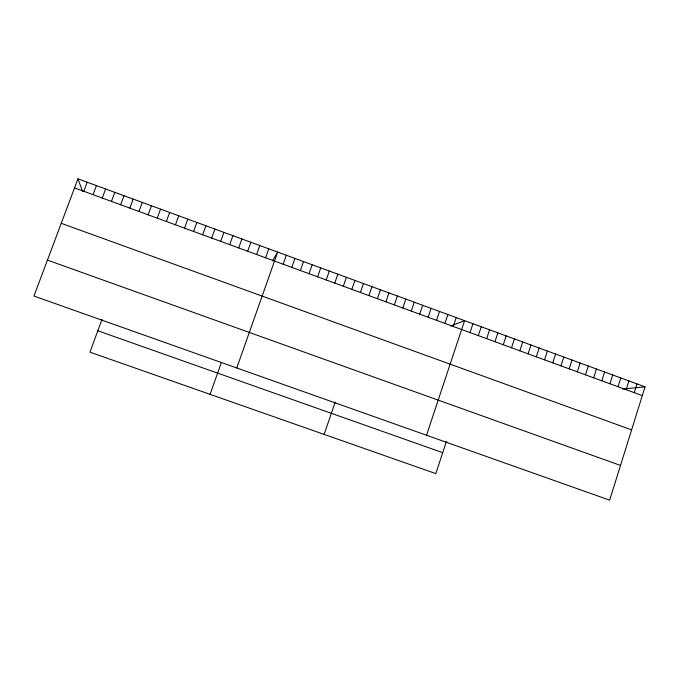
<?xml version="1.0" encoding="UTF-8"?>
<svg xmlns="http://www.w3.org/2000/svg" width="679" height="679" viewBox="0 0 679 679"><rect width="100%" height="100%" fill="white"/><g stroke="black" fill="none" stroke-linecap="round" stroke-linejoin="round"><path stroke-width="1.02" d="M645.05 386.843L609.657 500.168L33.95 296.061L77.949 178.832L645.05 386.843L622.719 389.025M626.148 389.695L628.907 380.919M634.237 392.657L636.987 383.881M609.929 383.762L612.704 374.978M618.043 386.733L620.81 377.948M593.667 377.813L596.451 369.02M601.806 380.792L604.59 371.999M577.345 371.837L580.155 363.036M585.51 374.825L588.311 366.032M560.973 365.854L563.799 357.044M569.163 368.85L571.981 360.04M544.55 359.845L547.401 351.026M552.765 362.849L555.609 354.031M528.075 353.818L530.944 344.991M536.317 356.831L539.177 348.004M511.55 347.767L514.436 338.931M519.817 350.797L522.694 341.961M494.966 341.698L497.868 332.854M503.266 344.737L506.161 335.901M478.33 335.613L481.258 326.76M446.409 441.477L435.808 473.619L89.951 352.163L102.011 319.351M486.656 338.66L489.567 329.816M426.531 435.247L464.589 320.649L450.525 326.039M469.995 332.566L472.932 323.713M444.906 323.391L447.868 314.513M453.283 326.455L456.237 317.585M428.109 317.246L431.097 308.368M436.512 320.318L439.491 311.44M411.262 311.084L414.266 302.189M419.698 314.165L422.686 305.278M394.363 304.896L397.385 296.002M402.817 307.994L405.83 299.099M324.146 434.407L335.214 402.044M377.405 298.692L380.444 289.789M385.893 301.799L388.923 292.895M360.396 292.471L363.452 283.55M368.909 295.586L371.956 286.674M343.328 286.224L346.409 277.304M351.866 289.347L354.939 280.427M326.209 279.96L329.307 271.031M334.772 283.101L337.862 274.172M309.03 273.679L312.153 264.734M317.628 276.82L320.734 267.882M291.792 267.373L294.932 258.419M300.415 270.531L303.547 261.585M236.776 367.967L277.669 252.087L272.466 260.906M283.16 264.216L286.309 255.262M256.637 254.506L259.819 245.543M210.074 394.346L221.312 362.637M265.574 257.782L268.748 248.82M238.702 247.945L241.902 238.974M247.674 251.23L250.865 242.259M220.709 241.368L223.934 232.379M229.714 244.661L232.931 235.681M202.656 234.764L205.898 225.768M211.687 238.066L214.929 229.078M193.608 231.454L196.859 222.449M175.462 224.808L178.738 215.803M184.535 228.136L187.811 219.13M157.248 218.154L160.55 209.132M166.363 221.481L169.657 212.468M138.983 211.466L142.31 202.435M148.124 214.81L151.434 205.788M120.65 204.761L123.994 195.722M129.825 208.113L133.16 199.083M102.257 198.03L105.627 188.983M111.466 201.4L114.819 192.352M93.04 194.661L96.418 185.605M83.806 191.283L87.192 182.218M97.81 330.775L442.716 452.672M47.445 260.108L620.504 465.429M61.246 223.332L631.614 429.875M74.546 187.896L642.309 395.611M77.949 178.832L82.549 191.436"/></g></svg>
